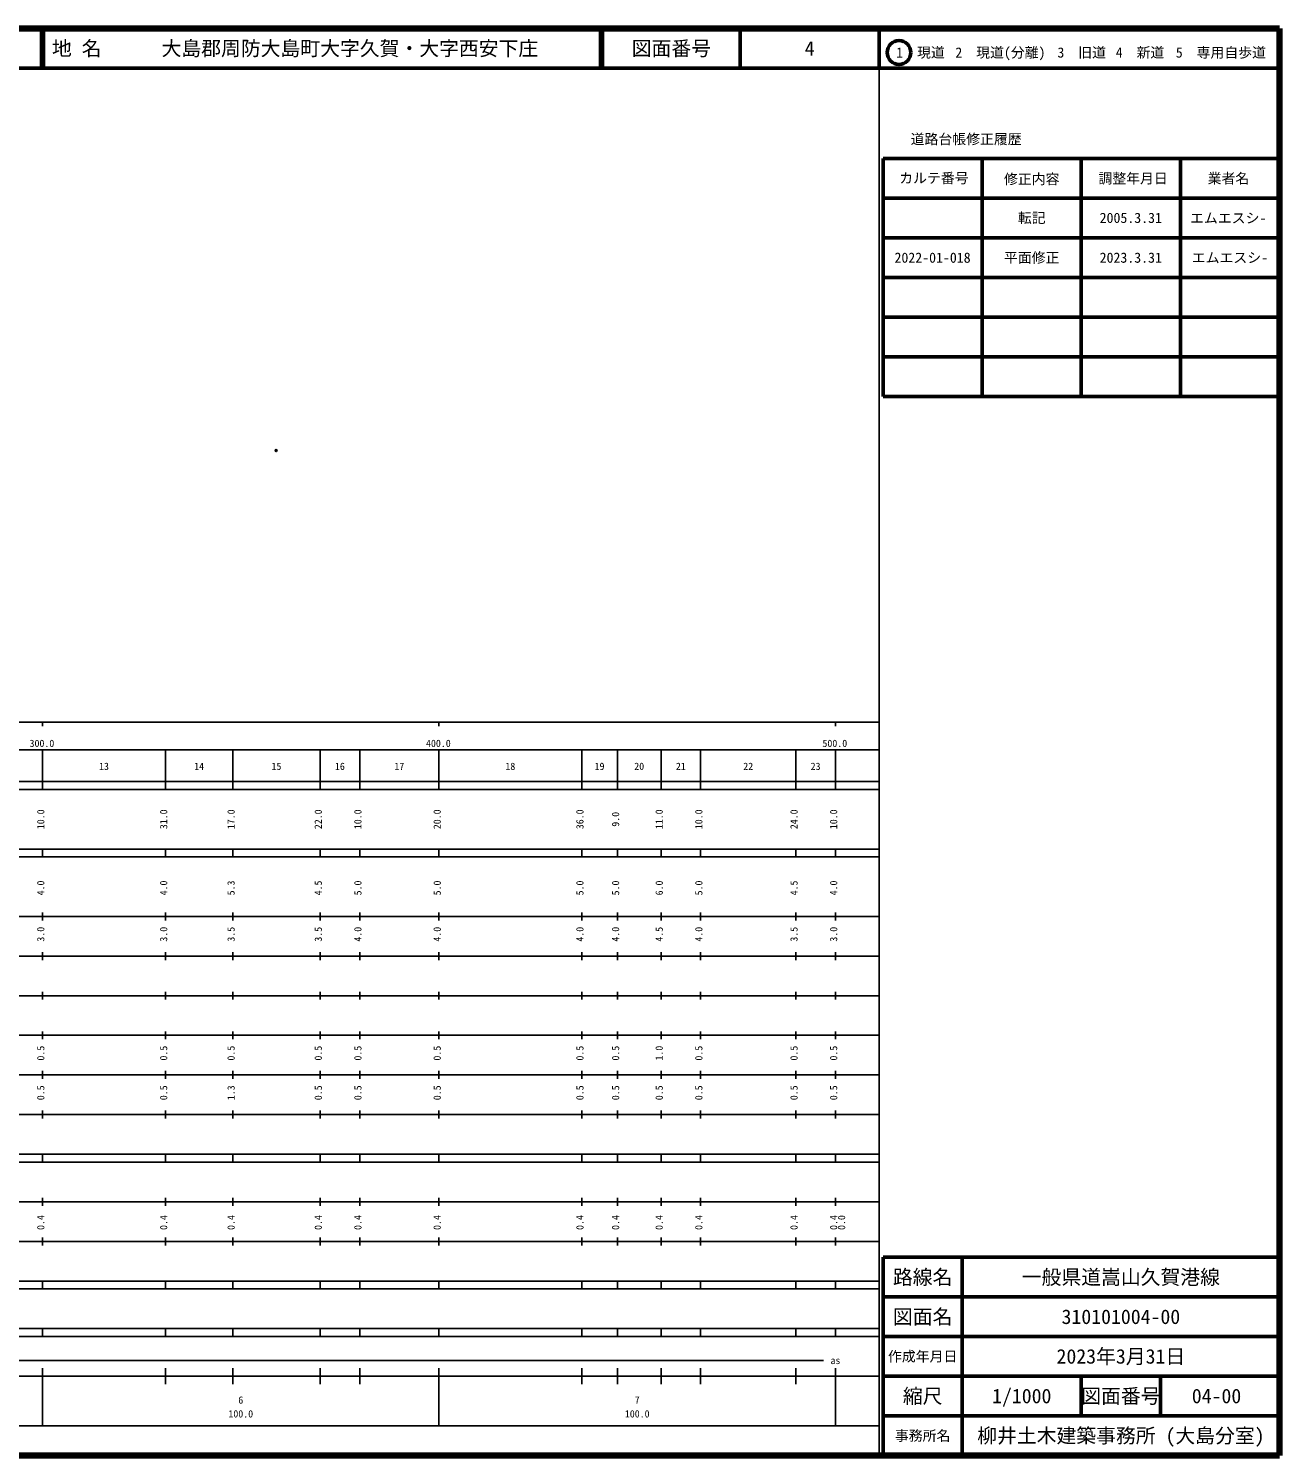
# Model space of a CAD drawing. Units: millimetres on the paper. Extents: x 40 to 680, y 20 to 380.
# Drawn here: x 364.5 to 680, y 20 to 380 of the extents above; entities that cross this region are included whole.
import ezdxf
from ezdxf.enums import TextEntityAlignment as Align

# ---------------------------------------------------------------- set-up
doc = ezdxf.new("R2010")
doc.units = ezdxf.units.MM
doc.header["$PDMODE"] = 32
doc.header["$PDSIZE"] = 0.5
doc.layers.add('M-OTRS', color=6, linetype='Continuous')
doc.layers.add('M-TTL-TXT', color=7, linetype='Continuous')
for name, color, linetype, lineweight in [('M-TTL', 2, 'Continuous', 140), ('M-TTL-BAND', 7, 'Continuous', 25), ('M-TTL-FRAM', 2, 'Continuous', 50), ('M-TTL-LINE', 7, 'Continuous', 50)]:
    doc.layers.add(name, color=color, linetype=linetype, lineweight=lineweight)
doc.styles.add('ＭＳ ゴシック', font='')
doc.styles.get('ＭＳ ゴシック').set_extended_font_data('MS Gothic')

msp = doc.modelspace()

# ---------------------------------------------------------------- linework, layer by layer
at = {"layer": 'M-OTRS'}
msp.add_point((426.896, 273.538), dxfattribs=at)
at = {"layer": 'M-TTL'}
for p, q in [((680, 380), (40, 380)), ((680, 20), (680, 380)), ((40, 20), (680, 20))]:
    msp.add_line(p, q, dxfattribs=at)
at = {"layer": 'M-TTL-BAND'}
for p, q in [((579, 20), (579, 370)), ((40, 205), (579, 205)), ((368, 205), (368, 204)), ((468, 205), (468, 204)), ((568, 205), (568, 204)), ((68, 198), (579, 198)), ((368, 188), (368, 198)), ((399, 188), (399, 198)), ((416, 188), (416, 198)), ((438, 188), (438, 198)), ((448, 188), (448, 198)), ((468, 188), (468, 198)), ((504, 188), (504, 198)), ((513, 188), (513, 198)), ((524, 188), (524, 198)), ((534, 188), (534, 198)), ((558, 188), (558, 198)), ((568, 188), (568, 198)), ((40, 190), (579, 190)), ((40, 188), (579, 188)), ((40, 173), (579, 173)), ((368, 171), (368, 173)), ((399, 171), (399, 173)), ((416, 171), (416, 173)), ((438, 171), (438, 173)), ((448, 171), (448, 173)), ((468, 171), (468, 173)), ((504, 171), (504, 173)), ((513, 171), (513, 173)), ((524, 171), (524, 173)), ((534, 171), (534, 173)), ((558, 171), (558, 173)), ((568, 171), (568, 173)), ((40, 171), (579, 171)), ((40, 156), (579, 156)), ((368, 155), (368, 157)), ((399, 155), (399, 157)), ((416, 155), (416, 157)), ((438, 155), (438, 157)), ((448, 155), (448, 157)), ((468, 155), (468, 157)), ((504, 155), (504, 157)), ((513, 155), (513, 157)), ((524, 155), (524, 157)), ((534, 155), (534, 157)), ((558, 155), (558, 157)), ((568, 155), (568, 157)), ((46, 146), (579, 146)), ((368, 145), (368, 147)), ((399, 145), (399, 147)), ((416, 145), (416, 147)), ((438, 145), (438, 147)), ((448, 145), (448, 147)), ((468, 145), (468, 147)), ((504, 145), (504, 147)), ((513, 145), (513, 147)), ((524, 145), (524, 147)), ((534, 145), (534, 147)), ((558, 145), (558, 147)), ((568, 145), (568, 147)), ((368, 135), (368, 137)), ((399, 135), (399, 137)), ((416, 135), (416, 137)), ((438, 135), (438, 137)), ((448, 135), (448, 137)), ((468, 135), (468, 137)), ((504, 135), (504, 137)), ((513, 135), (513, 137)), ((524, 135), (524, 137)), ((534, 135), (534, 137)), ((558, 135), (558, 137)), ((568, 135), (568, 137)), ((52, 136), (579, 136)), ((46, 126), (579, 126)), ((368, 125), (368, 127)), ((399, 125), (399, 127)), ((416, 125), (416, 127)), ((438, 125), (438, 127)), ((448, 125), (448, 127)), ((468, 125), (468, 127)), ((504, 125), (504, 127)), ((513, 125), (513, 127)), ((524, 125), (524, 127)), ((534, 125), (534, 127)), ((558, 125), (558, 127)), ((568, 125), (568, 127)), ((52, 116), (579, 116)), ((368, 115), (368, 117)), ((399, 115), (399, 117)), ((416, 115), (416, 117)), ((438, 115), (438, 117)), ((448, 115), (448, 117)), ((468, 115), (468, 117)), ((504, 115), (504, 117)), ((513, 115), (513, 117)), ((524, 115), (524, 117)), ((534, 115), (534, 117)), ((558, 115), (558, 117)), ((568, 115), (568, 117)), ((46, 106), (579, 106)), ((368, 105), (368, 107)), ((399, 105), (399, 107)), ((416, 105), (416, 107)), ((438, 105), (438, 107)), ((448, 105), (448, 107)), ((468, 105), (468, 107)), ((504, 105), (504, 107)), ((513, 105), (513, 107)), ((524, 105), (524, 107)), ((534, 105), (534, 107)), ((558, 105), (558, 107)), ((568, 105), (568, 107)), ((40, 96), (579, 96)), ((40, 94), (579, 94)), ((368, 94), (368, 96)), ((399, 94), (399, 96)), ((416, 94), (416, 96)), ((438, 94), (438, 96)), ((448, 94), (448, 96)), ((468, 94), (468, 96)), ((504, 94), (504, 96)), ((513, 94), (513, 96)), ((524, 94), (524, 96)), ((534, 94), (534, 96)), ((558, 94), (558, 96)), ((568, 94), (568, 96)), ((49, 84), (579, 84)), ((368, 83), (368, 85)), ((399, 83), (399, 85)), ((416, 83), (416, 85)), ((438, 83), (438, 85)), ((448, 83), (448, 85)), ((468, 83), (468, 85)), ((504, 83), (504, 85)), ((513, 83), (513, 85)), ((524, 83), (524, 85)), ((534, 83), (534, 85)), ((558, 83), (558, 85)), ((568, 83), (568, 85)), ((40, 74), (579, 74)), ((368, 73), (368, 75)), ((399, 73), (399, 75)), ((416, 73), (416, 75)), ((438, 73), (438, 75)), ((448, 73), (448, 75)), ((468, 73), (468, 75)), ((504, 73), (504, 75)), ((513, 73), (513, 75)), ((524, 73), (524, 75)), ((534, 73), (534, 75)), ((558, 73), (558, 75)), ((568, 73), (568, 75)), ((40, 64), (579, 64)), ((40, 62), (579, 62)), ((368, 62), (368, 64)), ((399, 62), (399, 64)), ((416, 62), (416, 64)), ((438, 62), (438, 64)), ((448, 62), (448, 64)), ((468, 62), (468, 64)), ((504, 62), (504, 64)), ((513, 62), (513, 64)), ((524, 62), (524, 64)), ((534, 62), (534, 64)), ((558, 62), (558, 64)), ((568, 62), (568, 64)), ((40, 52), (579, 52)), ((368, 50), (368, 52)), ((399, 50), (399, 52)), ((416, 50), (416, 52)), ((438, 50), (438, 52)), ((448, 50), (448, 52)), ((468, 50), (468, 52)), ((504, 50), (504, 52)), ((513, 50), (513, 52)), ((524, 50), (524, 52)), ((534, 50), (534, 52)), ((558, 50), (558, 52)), ((568, 50), (568, 52)), ((40, 50), (579, 50)), ((133.5, 44), (565, 44)), ((40, 40), (579, 40)), ((368, 27.5), (368, 42)), ((399, 38), (399, 42)), ((416, 38), (416, 42)), ((438, 38), (438, 42)), ((448, 38), (448, 42)), ((468, 27.5), (468, 42)), ((504, 38), (504, 42)), ((513, 38), (513, 42)), ((524, 38), (524, 42)), ((534, 38), (534, 42)), ((558, 38), (558, 42)), ((568, 27.5), (568, 42)), ((68, 27.5), (579, 27.5))]:
    msp.add_line(p, q, dxfattribs=at)
at = {"layer": 'M-TTL-FRAM'}
for p, q in [((580, 347.197), (580, 287.197)), ((580, 347.197), (680, 347.197)), ((580, 287.197), (680, 287.197)), ((680, 70), (580, 70)), ((580, 70), (580, 20))]:
    msp.add_line(p, q, dxfattribs=at)
at = {"layer": 'M-TTL-LINE'}
for p, q in [((367.75, 380), (367.75, 370)), ((368.25, 380), (368.25, 370)), ((508.747, 380), (508.747, 370)), ((509.247, 380), (509.247, 370)), ((543.997, 380), (543.997, 370)), ((579, 380), (579, 370)), ((40, 370), (680, 370)), ((605, 347.197), (605, 287.197)), ((630, 347.197), (630, 287.197)), ((655, 347.197), (655, 287.197)), ((580, 337.197), (680, 337.197)), ((580, 327.197), (680, 327.197)), ((580, 317.197), (680, 317.197)), ((580, 307.197), (680, 307.197)), ((580, 297.197), (680, 297.197)), ((600, 70), (600, 20)), ((680, 60), (580, 60)), ((680, 50), (580, 50)), ((680, 40), (580, 40)), ((630, 40), (630, 30)), ((650, 40), (650, 30)), ((680, 30), (580, 30))]:
    msp.add_line(p, q, dxfattribs=at)
msp.add_circle((584.031, 373.958), 3, dxfattribs=at)

# ---------------------------------------------------------------- texts
at = {"layer": 'M-TTL-BAND', "style": 'ＭＳ ゴシック'}
for s, p in [('300.0', (367.844, 198.195)), ('400.0', (467.844, 198.195)), ('500.0', (567.844, 198.195)), ('13', (383.5, 192.405)), ('14', (407.5, 192.405)), ('15', (427, 192.405)), ('16', (443, 192.405)), ('17', (458, 192.405)), ('18', (486, 192.405)), ('19', (508.5, 192.405)), ('20', (518.5, 192.405)), ('21', (529, 192.405)), ('22', (546, 192.405)), ('23', (563, 192.405)), ('as', (568, 42.5)), ('6', (418, 32.523)), ('7', (518, 32.523)), ('100.0', (418, 29.033)), ('100.0', (518, 29.033))]:
    msp.add_text(s, height=1.833, dxfattribs=at).set_placement(p, align=Align.BOTTOM_CENTER)
for s, p in [('10.0', (369, 180.5)), ('31.0', (400, 180.5)), ('17.0', (417, 180.5)), ('22.0', (439, 180.5)), ('10.0', (449, 180.5)), ('20.0', (469, 180.5)), ('36.0', (505, 180.5)), ('9.0', (514, 180.5)), ('11.0', (525, 180.5)), ('10.0', (535, 180.5)), ('24.0', (559, 180.5)), ('10.0', (569, 180.5)), ('4.0', (369, 163.174)), ('4.0', (400, 163.174)), ('5.3', (417, 163.174)), ('4.5', (439, 163.174)), ('5.0', (449, 163.174)), ('5.0', (469, 163.174)), ('5.0', (505, 163.174)), ('5.0', (514, 163.174)), ('6.0', (525, 163.174)), ('5.0', (535, 163.174)), ('4.5', (559, 163.174)), ('4.0', (569, 163.174)), ('3.0', (369, 151.5)), ('3.0', (400, 151.5)), ('3.5', (417, 151.5)), ('3.5', (439, 151.5)), ('4.0', (449, 151.5)), ('4.0', (469, 151.5)), ('4.0', (505, 151.5)), ('4.0', (514, 151.5)), ('4.5', (525, 151.5)), ('4.0', (535, 151.5)), ('3.5', (559, 151.5)), ('3.0', (569, 151.5)), ('0.5', (369, 121.5)), ('0.5', (400, 121.5)), ('0.5', (417, 121.5)), ('0.5', (439, 121.5)), ('0.5', (449, 121.5)), ('0.5', (469, 121.5)), ('0.5', (505, 121.5)), ('0.5', (514, 121.5)), ('1.0', (525, 121.5)), ('0.5', (535, 121.5)), ('0.5', (559, 121.5)), ('0.5', (569, 121.5)), ('0.5', (369, 111.5)), ('0.5', (400, 111.5)), ('1.3', (417, 111.5)), ('0.5', (439, 111.5)), ('0.5', (449, 111.5)), ('0.5', (469, 111.5)), ('0.5', (505, 111.5)), ('0.5', (514, 111.5)), ('0.5', (525, 111.5)), ('0.5', (535, 111.5)), ('0.5', (559, 111.5)), ('0.5', (569, 111.5)), ('0.4', (369, 78.764)), ('0.4', (400, 78.764)), ('0.4', (417, 78.764)), ('0.4', (439, 78.764)), ('0.4', (449, 78.764)), ('0.4', (469, 78.764)), ('0.4', (505, 78.764)), ('0.4', (514, 78.764)), ('0.4', (525, 78.764)), ('0.4', (535, 78.764)), ('0.4', (559, 78.764)), ('0.4', (569, 78.764)), ('0.0', (571, 78.764))]:
    msp.add_text(s, height=1.833, rotation=90, dxfattribs=at).set_placement(p, align=Align.BOTTOM_CENTER)
at = {"layer": 'M-TTL-TXT', "style": 'ＭＳ ゴシック'}
for s, p in [('地 名', (370.38, 375)), ('大島郡周防大島町大字久賀・大字西安下庄', (398.024, 375))]:
    msp.add_text(s, height=3.666, dxfattribs=at).set_placement(p, align=Align.MIDDLE_LEFT)
for s, height, p in [('図面番号', 3.666, (526.622, 375)), ('4', 3.666, (561.497, 375)), ('1\u3000現道', 2.566, (589.448, 373.958)), ('2\u3000現道(分離)', 2.566, (609.619, 373.958)), ('3\u3000旧道', 2.566, (630.121, 373.958)), ('4\u3000新道', 2.566, (644.824, 373.958)), ('5\u3000専用自歩道', 2.566, (665.228, 373.958)), ('道路台帳修正履歴', 2.566, (600.968, 352.113)), ('カルテ番号', 2.566, (592.839, 342.277)), ('修正内容', 2.566, (617.509, 342.023)), ('調整年月日', 2.566, (643.089, 342.197)), ('業者名', 2.566, (667.134, 342.197)), ('転記', 2.566, (617.5, 332.245)), ('2005.3.31', 2.566, (642.5, 332.245)), ('エムエスシ-', 2.566, (667.077, 332.189)), ('2022-01-018', 2.566, (592.5, 322.197)), ('平面修正', 2.566, (617.5, 322.197)), ('2023.3.31', 2.566, (642.5, 322.197)), ('エムエスシ-', 2.566, (667.5, 322.197)), ('路線名', 3.666, (590, 65)), ('一般県道嵩山久賀港線', 3.666, (640, 65)), ('図面名', 3.666, (590, 55)), ('310101004-00', 3.666, (640, 55)), ('2023年3月31日', 3.666, (640, 45)), ('作成年月日', 2.566, (590, 45)), ('縮尺', 3.666, (590, 35)), ('1/1000', 3.666, (615, 35)), ('図面番号', 3.666, (640, 35)), ('04-00', 3.666, (664.125, 35)), ('事務所名', 2.566, (590, 25)), ('柳井土木建築事務所 (大島分室)', 3.666, (640, 25))]:
    msp.add_text(s, height=height, dxfattribs=at).set_placement(p, align=Align.MIDDLE_CENTER)

doc.saveas('drawing.dxf')
